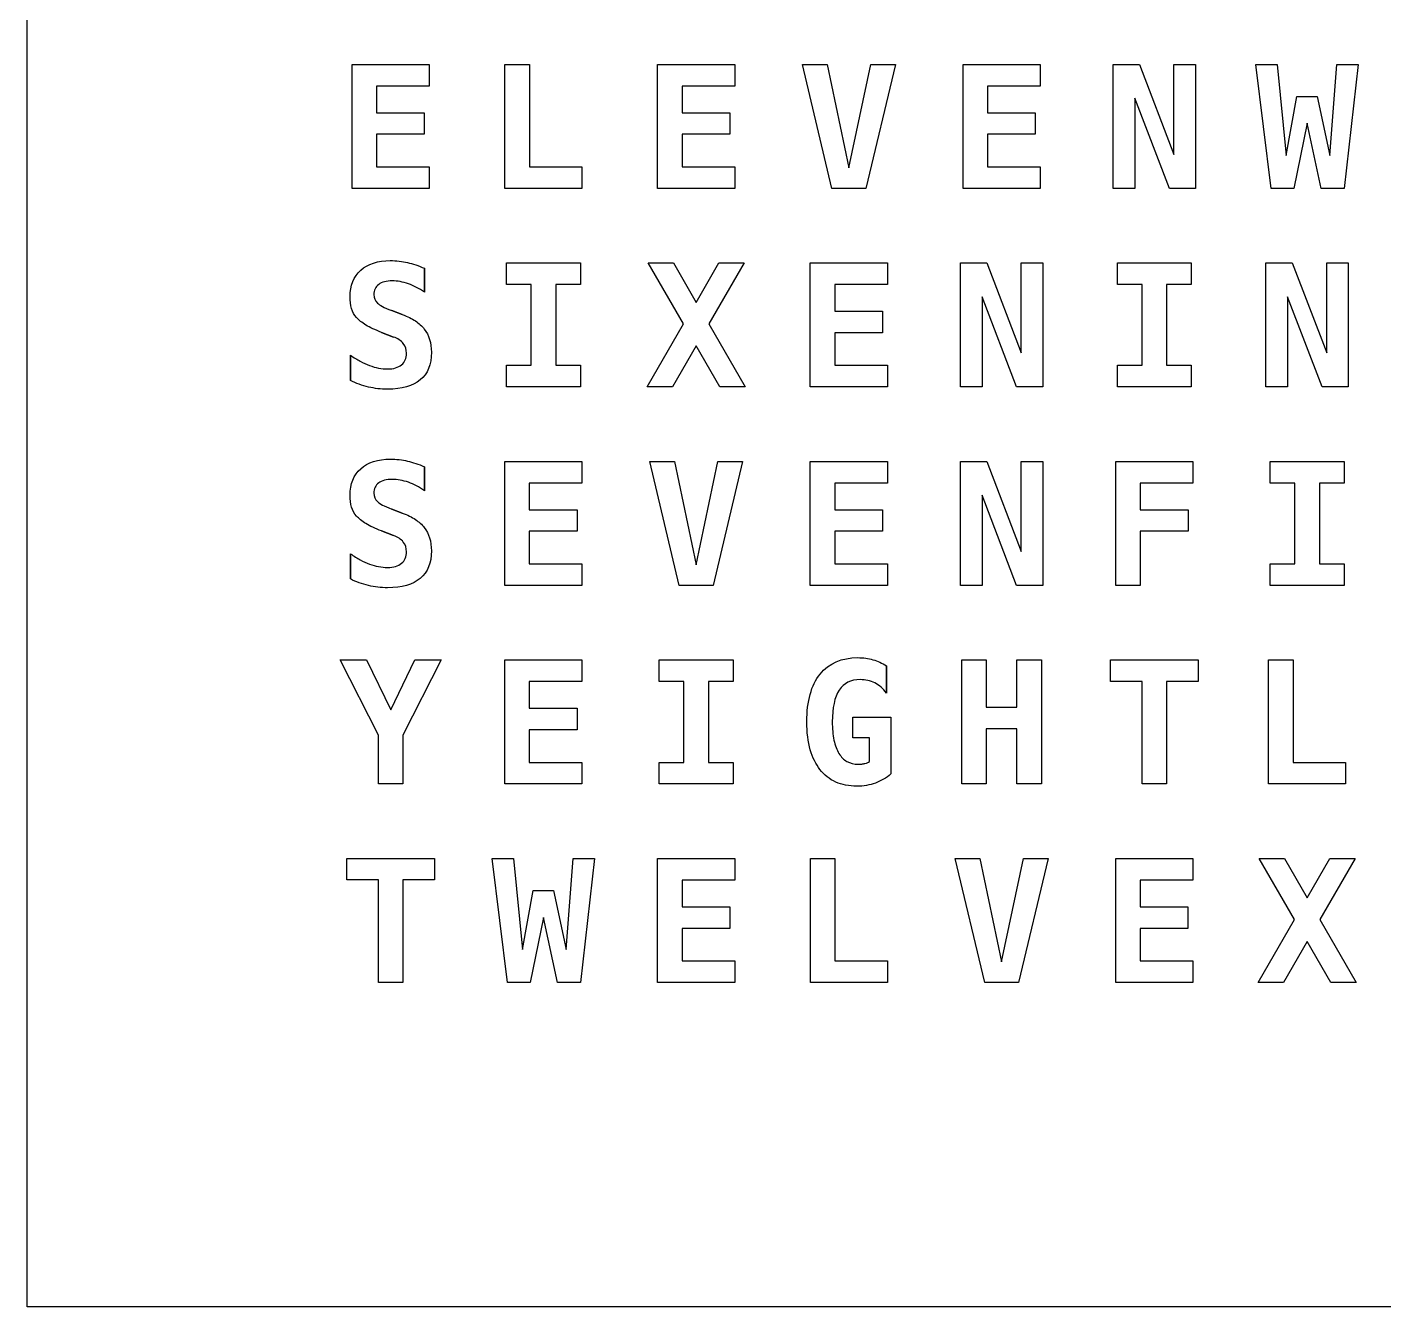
# Model space of a CAD drawing. Header units: centimetres. Extents: x -33.1 to 0, y 0 to 58.4.
# Drawn here: x -33.05 to -18.24, y 30.47 to 44.44 of the extents above; entities that cross this region are included whole.
import ezdxf

# ---------------------------------------------------------------- set-up
doc = ezdxf.new("R2010")
doc.units = ezdxf.units.CM
doc.header["$MEASUREMENT"] = 0
doc.layers.add('clean_face v1_face2', color=7, linetype='Continuous')

msp = doc.modelspace()

# ---------------------------------------------------------------- linework, layer by layer
at = {"layer": 'clean_face v1_face2'}
for p, q in [((-33.051, 30.475), (-33.051, 58.415)), ((-29.504, 44.038), (-28.662, 44.038)), ((-29.504, 42.685), (-29.504, 44.038)), ((-28.662, 44.038), (-28.662, 43.802)), ((-27.836, 44.038), (-27.568, 44.038)), ((-27.836, 42.685), (-27.836, 44.038)), ((-27.568, 44.038), (-27.568, 42.92)), ((-26.17, 42.685), (-26.17, 44.038)), ((-26.17, 44.038), (-25.328, 44.038)), ((-25.328, 44.038), (-25.328, 43.802)), ((-24.267, 42.685), (-24.589, 44.038)), ((-24.589, 44.038), (-24.32, 44.038)), ((-24.32, 44.038), (-24.082, 42.908)), ((-24.082, 42.908), (-23.844, 44.038)), ((-23.575, 44.038), (-23.897, 42.685)), ((-23.844, 44.038), (-23.575, 44.038)), ((-22.836, 44.038), (-21.994, 44.038)), ((-22.836, 42.685), (-22.836, 44.038)), ((-21.994, 44.038), (-21.994, 43.802)), ((-21.198, 44.038), (-20.911, 44.038)), ((-21.198, 42.685), (-21.198, 44.038)), ((-20.911, 44.038), (-20.534, 43.055)), ((-20.534, 44.038), (-20.298, 44.038)), ((-20.534, 43.055), (-20.534, 44.038)), ((-20.298, 44.038), (-20.298, 42.685)), ((-19.64, 44.038), (-19.406, 44.038)), ((-19.473, 42.685), (-19.64, 44.038)), ((-19.406, 44.038), (-19.309, 43.045)), ((-18.834, 43.045), (-18.758, 44.038)), ((-18.758, 44.038), (-18.522, 44.038)), ((-18.522, 44.038), (-18.678, 42.685)), ((-29.237, 43.802), (-29.237, 43.51)), ((-28.662, 43.802), (-29.237, 43.802)), ((-25.903, 43.802), (-25.903, 43.51)), ((-25.328, 43.802), (-25.903, 43.802)), ((-21.994, 43.802), (-22.569, 43.802)), ((-22.569, 43.802), (-22.569, 43.51)), ((-19.309, 43.045), (-19.192, 43.687)), ((-19.192, 43.687), (-18.97, 43.687)), ((-18.97, 43.687), (-18.834, 43.045)), ((-20.962, 43.668), (-20.962, 42.685)), ((-20.584, 42.685), (-20.962, 43.668)), ((-29.237, 43.51), (-28.716, 43.51)), ((-28.716, 43.51), (-28.716, 43.275)), ((-25.903, 43.51), (-25.382, 43.51)), ((-25.382, 43.51), (-25.382, 43.275)), ((-22.569, 43.51), (-22.048, 43.51)), ((-22.048, 43.51), (-22.048, 43.275)), ((-19.081, 43.395), (-19.226, 42.685)), ((-18.927, 42.685), (-19.081, 43.395)), ((-28.716, 43.275), (-29.237, 43.275)), ((-29.237, 43.275), (-29.237, 42.92)), ((-25.903, 43.275), (-25.903, 42.92)), ((-25.382, 43.275), (-25.903, 43.275)), ((-22.569, 43.275), (-22.569, 42.92)), ((-22.048, 43.275), (-22.569, 43.275)), ((-29.237, 42.92), (-28.662, 42.92)), ((-28.662, 42.92), (-28.662, 42.685)), ((-27.568, 42.92), (-26.996, 42.92)), ((-26.996, 42.92), (-26.996, 42.685)), ((-25.903, 42.92), (-25.328, 42.92)), ((-25.328, 42.92), (-25.328, 42.685)), ((-22.569, 42.92), (-21.994, 42.92)), ((-21.994, 42.92), (-21.994, 42.685)), ((-28.662, 42.685), (-29.504, 42.685)), ((-26.996, 42.685), (-27.836, 42.685)), ((-25.328, 42.685), (-26.17, 42.685)), ((-23.897, 42.685), (-24.267, 42.685)), ((-21.994, 42.685), (-22.836, 42.685)), ((-20.962, 42.685), (-21.198, 42.685)), ((-20.298, 42.685), (-20.584, 42.685)), ((-19.226, 42.685), (-19.473, 42.685)), ((-18.678, 42.685), (-18.927, 42.685)), ((-28.715, 41.812), (-28.715, 41.551)), ((-28.715, 41.551), (-28.715, 41.812)), ((-27.819, 41.871), (-27.013, 41.871)), ((-27.819, 41.635), (-27.819, 41.871)), ((-27.013, 41.871), (-27.013, 41.635)), ((-26.272, 41.871), (-25.996, 41.871)), ((-25.886, 41.205), (-26.272, 41.871)), ((-25.996, 41.871), (-25.749, 41.44)), ((-25.749, 41.44), (-25.502, 41.871)), ((-25.226, 41.871), (-25.61, 41.205)), ((-25.502, 41.871), (-25.226, 41.871)), ((-24.503, 40.518), (-24.503, 41.871)), ((-24.503, 41.871), (-23.661, 41.871)), ((-23.661, 41.871), (-23.661, 41.635)), ((-22.865, 40.518), (-22.865, 41.871)), ((-22.865, 41.871), (-22.578, 41.871)), ((-22.578, 41.871), (-22.201, 40.888)), ((-22.201, 41.871), (-21.965, 41.871)), ((-22.201, 40.888), (-22.201, 41.871)), ((-21.965, 41.871), (-21.965, 40.518)), ((-21.151, 41.635), (-21.151, 41.871)), ((-21.151, 41.871), (-20.345, 41.871)), ((-20.345, 41.871), (-20.345, 41.635)), ((-19.531, 41.871), (-19.244, 41.871)), ((-19.531, 40.518), (-19.531, 41.871)), ((-19.244, 41.871), (-18.867, 40.888)), ((-18.867, 41.871), (-18.631, 41.871)), ((-18.867, 40.888), (-18.867, 41.871)), ((-18.631, 41.871), (-18.631, 40.518)), ((-27.55, 41.635), (-27.819, 41.635)), ((-27.55, 40.753), (-27.55, 41.635)), ((-27.282, 41.635), (-27.282, 40.753)), ((-27.013, 41.635), (-27.282, 41.635)), ((-24.236, 41.635), (-24.236, 41.343)), ((-23.661, 41.635), (-24.236, 41.635)), ((-20.882, 41.635), (-21.151, 41.635)), ((-20.882, 40.753), (-20.882, 41.635)), ((-20.345, 41.635), (-20.614, 41.635)), ((-20.614, 41.635), (-20.614, 40.753)), ((-22.629, 41.501), (-22.629, 40.518)), ((-22.251, 40.518), (-22.629, 41.501)), ((-18.917, 40.518), (-19.295, 41.501)), ((-19.295, 41.501), (-19.295, 40.518)), ((-29.071, 41.351), (-28.956, 41.307)), ((-28.956, 41.307), (-29.071, 41.351)), ((-24.236, 41.343), (-23.715, 41.343)), ((-23.715, 41.343), (-23.715, 41.108)), ((-26.283, 40.518), (-25.886, 41.205)), ((-25.61, 41.205), (-25.215, 40.518)), ((-29.051, 41.062), (-29.182, 41.112)), ((-29.182, 41.112), (-29.051, 41.062)), ((-23.715, 41.108), (-24.236, 41.108)), ((-24.236, 41.108), (-24.236, 40.753)), ((-25.749, 40.965), (-26.007, 40.518)), ((-25.491, 40.518), (-25.749, 40.965)), ((-29.522, 40.864), (-29.522, 40.588)), ((-29.522, 40.588), (-29.522, 40.864)), ((-27.819, 40.753), (-27.55, 40.753)), ((-27.819, 40.518), (-27.819, 40.753)), ((-27.282, 40.753), (-27.013, 40.753)), ((-27.013, 40.753), (-27.013, 40.518)), ((-24.236, 40.753), (-23.661, 40.753)), ((-23.661, 40.753), (-23.661, 40.518)), ((-21.151, 40.518), (-21.151, 40.753)), ((-21.151, 40.753), (-20.882, 40.753)), ((-20.614, 40.753), (-20.345, 40.753)), ((-20.345, 40.753), (-20.345, 40.518)), ((-27.013, 40.518), (-27.819, 40.518)), ((-26.007, 40.518), (-26.283, 40.518)), ((-25.215, 40.518), (-25.491, 40.518)), ((-23.661, 40.518), (-24.503, 40.518)), ((-22.629, 40.518), (-22.865, 40.518)), ((-21.965, 40.518), (-22.251, 40.518)), ((-20.345, 40.518), (-21.151, 40.518)), ((-19.295, 40.518), (-19.531, 40.518)), ((-18.631, 40.518), (-18.917, 40.518)), ((-27.837, 38.351), (-27.837, 39.704)), ((-27.837, 39.704), (-26.995, 39.704)), ((-26.995, 39.704), (-26.995, 39.468)), ((-25.934, 38.351), (-26.256, 39.704)), ((-26.256, 39.704), (-25.987, 39.704)), ((-25.987, 39.704), (-25.749, 38.574)), ((-25.749, 38.574), (-25.511, 39.704)), ((-25.242, 39.704), (-25.564, 38.351)), ((-25.511, 39.704), (-25.242, 39.704)), ((-24.503, 39.704), (-23.661, 39.704)), ((-24.503, 38.351), (-24.503, 39.704)), ((-23.661, 39.704), (-23.661, 39.468)), ((-22.865, 38.351), (-22.865, 39.704)), ((-22.865, 39.704), (-22.578, 39.704)), ((-22.578, 39.704), (-22.201, 38.721)), ((-22.201, 38.721), (-22.201, 39.704)), ((-22.201, 39.704), (-21.965, 39.704)), ((-21.965, 39.704), (-21.965, 38.351)), ((-21.169, 39.704), (-20.327, 39.704)), ((-21.169, 38.351), (-21.169, 39.704)), ((-20.327, 39.704), (-20.327, 39.468)), ((-19.484, 39.704), (-18.678, 39.704)), ((-19.484, 39.468), (-19.484, 39.704)), ((-18.678, 39.704), (-18.678, 39.468)), ((-28.715, 39.384), (-28.715, 39.645)), ((-28.715, 39.645), (-28.715, 39.384)), ((-26.995, 39.468), (-27.57, 39.468)), ((-27.57, 39.468), (-27.57, 39.176)), ((-24.236, 39.468), (-24.236, 39.176)), ((-23.661, 39.468), (-24.236, 39.468)), ((-20.902, 39.468), (-20.902, 39.176)), ((-20.327, 39.468), (-20.902, 39.468)), ((-19.215, 39.468), (-19.484, 39.468)), ((-19.215, 38.586), (-19.215, 39.468)), ((-18.678, 39.468), (-18.947, 39.468)), ((-18.947, 39.468), (-18.947, 38.586)), ((-22.629, 39.334), (-22.629, 38.351)), ((-22.251, 38.351), (-22.629, 39.334)), ((-28.956, 39.14), (-29.071, 39.184)), ((-29.071, 39.184), (-28.956, 39.14)), ((-27.57, 39.176), (-27.049, 39.176)), ((-27.049, 39.176), (-27.049, 38.941)), ((-24.236, 39.176), (-23.715, 39.176)), ((-23.715, 39.176), (-23.715, 38.941)), ((-20.902, 39.176), (-20.378, 39.176)), ((-20.378, 39.176), (-20.378, 38.941)), ((-29.051, 38.895), (-29.182, 38.945)), ((-29.182, 38.945), (-29.051, 38.895)), ((-27.57, 38.941), (-27.57, 38.586)), ((-27.049, 38.941), (-27.57, 38.941)), ((-24.236, 38.941), (-24.236, 38.586)), ((-23.715, 38.941), (-24.236, 38.941)), ((-20.902, 38.941), (-20.902, 38.351)), ((-20.378, 38.941), (-20.902, 38.941)), ((-29.522, 38.697), (-29.522, 38.421)), ((-29.522, 38.421), (-29.522, 38.697)), ((-27.57, 38.586), (-26.995, 38.586)), ((-26.995, 38.586), (-26.995, 38.351)), ((-24.236, 38.586), (-23.661, 38.586)), ((-23.661, 38.586), (-23.661, 38.351)), ((-19.484, 38.586), (-19.215, 38.586)), ((-19.484, 38.351), (-19.484, 38.586)), ((-18.947, 38.586), (-18.678, 38.586)), ((-18.678, 38.586), (-18.678, 38.351)), ((-26.995, 38.351), (-27.837, 38.351)), ((-25.564, 38.351), (-25.934, 38.351)), ((-23.661, 38.351), (-24.503, 38.351)), ((-22.629, 38.351), (-22.865, 38.351)), ((-21.965, 38.351), (-22.251, 38.351)), ((-20.902, 38.351), (-21.169, 38.351)), ((-18.678, 38.351), (-19.484, 38.351)), ((-29.634, 37.537), (-29.346, 37.537)), ((-29.217, 36.717), (-29.634, 37.537)), ((-29.346, 37.537), (-29.083, 36.993)), ((-29.083, 36.993), (-28.82, 37.537)), ((-28.532, 37.537), (-28.949, 36.717)), ((-28.82, 37.537), (-28.532, 37.537)), ((-27.837, 37.537), (-26.995, 37.537)), ((-27.837, 36.184), (-27.837, 37.537)), ((-26.995, 37.537), (-26.995, 37.301)), ((-26.152, 37.301), (-26.152, 37.537)), ((-26.152, 37.537), (-25.346, 37.537)), ((-25.346, 37.537), (-25.346, 37.301)), ((-23.671, 37.176), (-23.671, 37.472)), ((-23.671, 37.472), (-23.671, 37.176)), ((-22.849, 37.537), (-22.582, 37.537)), ((-22.849, 36.184), (-22.849, 37.537)), ((-22.582, 37.537), (-22.582, 37.021)), ((-22.248, 37.021), (-22.248, 37.537)), ((-22.248, 37.537), (-21.98, 37.537)), ((-21.98, 37.537), (-21.98, 36.184)), ((-21.225, 37.303), (-21.225, 37.537)), ((-21.225, 37.537), (-20.271, 37.537)), ((-20.271, 37.537), (-20.271, 37.303)), ((-19.501, 37.537), (-19.233, 37.537)), ((-19.501, 36.184), (-19.501, 37.537)), ((-19.233, 37.537), (-19.233, 36.419)), ((-27.57, 37.301), (-27.57, 37.009)), ((-26.995, 37.301), (-27.57, 37.301)), ((-25.883, 37.301), (-26.152, 37.301)), ((-25.883, 36.419), (-25.883, 37.301)), ((-25.615, 37.301), (-25.615, 36.419)), ((-25.346, 37.301), (-25.615, 37.301)), ((-20.882, 37.303), (-21.225, 37.303)), ((-20.882, 36.184), (-20.882, 37.303)), ((-20.271, 37.303), (-20.614, 37.303)), ((-20.614, 37.303), (-20.614, 36.184)), ((-22.582, 37.021), (-22.248, 37.021)), ((-27.57, 37.009), (-27.049, 37.009)), ((-27.049, 37.009), (-27.049, 36.774)), ((-24.04, 36.688), (-24.04, 36.912)), ((-24.04, 36.912), (-23.623, 36.912)), ((-23.623, 36.912), (-23.623, 36.293)), ((-27.57, 36.774), (-27.57, 36.419)), ((-27.049, 36.774), (-27.57, 36.774)), ((-22.248, 36.786), (-22.582, 36.786)), ((-22.582, 36.786), (-22.582, 36.184)), ((-22.248, 36.184), (-22.248, 36.786)), ((-29.217, 36.184), (-29.217, 36.717)), ((-28.949, 36.717), (-28.949, 36.184)), ((-23.857, 36.688), (-24.04, 36.688)), ((-23.857, 36.429), (-23.857, 36.688)), ((-27.57, 36.419), (-26.995, 36.419)), ((-26.995, 36.419), (-26.995, 36.184)), ((-26.152, 36.184), (-26.152, 36.419)), ((-26.152, 36.419), (-25.883, 36.419)), ((-25.615, 36.419), (-25.346, 36.419)), ((-25.346, 36.419), (-25.346, 36.184)), ((-19.233, 36.419), (-18.661, 36.419)), ((-18.661, 36.419), (-18.661, 36.184)), ((-28.949, 36.184), (-29.217, 36.184)), ((-26.995, 36.184), (-27.837, 36.184)), ((-25.346, 36.184), (-26.152, 36.184)), ((-22.582, 36.184), (-22.849, 36.184)), ((-21.98, 36.184), (-22.248, 36.184)), ((-20.614, 36.184), (-20.882, 36.184)), ((-18.661, 36.184), (-19.501, 36.184)), ((-29.56, 35.37), (-28.606, 35.37)), ((-29.56, 35.136), (-29.56, 35.37)), ((-28.606, 35.37), (-28.606, 35.136)), ((-27.975, 35.37), (-27.741, 35.37)), ((-27.808, 34.017), (-27.975, 35.37)), ((-27.741, 35.37), (-27.644, 34.377)), ((-27.169, 34.377), (-27.093, 35.37)), ((-27.093, 35.37), (-26.857, 35.37)), ((-26.857, 35.37), (-27.013, 34.017)), ((-26.17, 34.017), (-26.17, 35.37)), ((-26.17, 35.37), (-25.328, 35.37)), ((-25.328, 35.37), (-25.328, 35.134)), ((-24.502, 35.37), (-24.234, 35.37)), ((-24.502, 34.017), (-24.502, 35.37)), ((-24.234, 35.37), (-24.234, 34.252)), ((-22.922, 35.37), (-22.653, 35.37)), ((-22.6, 34.017), (-22.922, 35.37)), ((-22.653, 35.37), (-22.415, 34.24)), ((-22.415, 34.24), (-22.177, 35.37)), ((-21.908, 35.37), (-22.23, 34.017)), ((-22.177, 35.37), (-21.908, 35.37)), ((-21.169, 34.017), (-21.169, 35.37)), ((-21.169, 35.37), (-20.327, 35.37)), ((-20.327, 35.37), (-20.327, 35.134)), ((-19.604, 35.37), (-19.328, 35.37)), ((-19.218, 34.704), (-19.604, 35.37)), ((-19.328, 35.37), (-19.081, 34.939)), ((-19.081, 34.939), (-18.834, 35.37)), ((-18.558, 35.37), (-18.942, 34.704)), ((-18.834, 35.37), (-18.558, 35.37)), ((-29.217, 35.136), (-29.56, 35.136)), ((-29.217, 34.017), (-29.217, 35.136)), ((-28.949, 35.136), (-28.949, 34.017)), ((-28.606, 35.136), (-28.949, 35.136)), ((-25.903, 35.134), (-25.903, 34.842)), ((-25.328, 35.134), (-25.903, 35.134)), ((-20.327, 35.134), (-20.902, 35.134)), ((-20.902, 35.134), (-20.902, 34.842)), ((-27.644, 34.377), (-27.527, 35.019)), ((-27.527, 35.019), (-27.305, 35.019)), ((-27.305, 35.019), (-27.169, 34.377)), ((-25.903, 34.842), (-25.382, 34.842)), ((-25.382, 34.842), (-25.382, 34.607)), ((-20.902, 34.842), (-20.381, 34.842)), ((-20.381, 34.842), (-20.381, 34.607)), ((-27.416, 34.727), (-27.561, 34.017)), ((-27.262, 34.017), (-27.416, 34.727)), ((-19.615, 34.017), (-19.218, 34.704)), ((-18.942, 34.704), (-18.547, 34.017)), ((-25.382, 34.607), (-25.903, 34.607)), ((-25.903, 34.607), (-25.903, 34.252)), ((-20.902, 34.607), (-20.902, 34.252)), ((-20.381, 34.607), (-20.902, 34.607)), ((-19.081, 34.464), (-19.339, 34.017)), ((-18.823, 34.017), (-19.081, 34.464)), ((-25.903, 34.252), (-25.328, 34.252)), ((-25.328, 34.252), (-25.328, 34.017)), ((-24.234, 34.252), (-23.662, 34.252)), ((-23.662, 34.252), (-23.662, 34.017)), ((-20.902, 34.252), (-20.327, 34.252)), ((-20.327, 34.252), (-20.327, 34.017)), ((-28.949, 34.017), (-29.217, 34.017)), ((-27.561, 34.017), (-27.808, 34.017)), ((-27.013, 34.017), (-27.262, 34.017)), ((-25.328, 34.017), (-26.17, 34.017)), ((-23.662, 34.017), (-24.502, 34.017)), ((-22.23, 34.017), (-22.6, 34.017)), ((-20.327, 34.017), (-21.169, 34.017)), ((-19.339, 34.017), (-19.615, 34.017)), ((-18.547, 34.017), (-18.823, 34.017)), ((-5.111, 30.475), (-33.051, 30.475))]:
    msp.add_line(p, q, dxfattribs=at)
for points in [[(-29.527, 41.502), (-29.527, 41.625), (-29.488, 41.722), (-29.41, 41.791)], [(-29.41, 41.791), (-29.331, 41.861), (-29.223, 41.896), (-29.087, 41.896)], [(-29.087, 41.896), (-29.055, 41.896), (-29.022, 41.894), (-28.99, 41.891)], [(-28.99, 41.891), (-28.958, 41.887), (-28.928, 41.882), (-28.899, 41.875)], [(-28.899, 41.875), (-28.871, 41.869), (-28.841, 41.86), (-28.809, 41.849)], [(-28.809, 41.849), (-28.778, 41.839), (-28.746, 41.826), (-28.715, 41.812)], [(-29.214, 41.636), (-29.248, 41.61), (-29.266, 41.573), (-29.266, 41.525)], [(-29.066, 41.675), (-29.131, 41.675), (-29.18, 41.662), (-29.214, 41.636)], [(-28.89, 41.643), (-28.949, 41.664), (-29.008, 41.675), (-29.066, 41.675)], [(-28.715, 41.551), (-28.771, 41.591), (-28.83, 41.622), (-28.89, 41.643)], [(-29.456, 41.274), (-29.504, 41.33), (-29.527, 41.406), (-29.527, 41.502)], [(-29.266, 41.525), (-29.266, 41.488), (-29.253, 41.457), (-29.228, 41.432)], [(-29.228, 41.432), (-29.215, 41.42), (-29.197, 41.408), (-29.174, 41.395)], [(-29.174, 41.395), (-29.15, 41.382), (-29.116, 41.367), (-29.071, 41.351)], [(-29.353, 41.192), (-29.398, 41.219), (-29.432, 41.247), (-29.456, 41.274)], [(-29.182, 41.112), (-29.252, 41.139), (-29.309, 41.166), (-29.353, 41.192)], [(-28.956, 41.307), (-28.9, 41.286), (-28.853, 41.263), (-28.813, 41.237)], [(-28.813, 41.237), (-28.774, 41.211), (-28.742, 41.182), (-28.716, 41.149)], [(-28.992, 41.032), (-29.009, 41.044), (-29.029, 41.054), (-29.051, 41.062)], [(-28.946, 40.991), (-28.958, 41.007), (-28.974, 41.02), (-28.992, 41.032)], [(-28.716, 41.149), (-28.664, 41.084), (-28.639, 40.999), (-28.639, 40.895)], [(-28.964, 40.759), (-28.928, 40.789), (-28.91, 40.831), (-28.91, 40.884)], [(-28.91, 40.884), (-28.91, 40.925), (-28.922, 40.961), (-28.946, 40.991)], [(-28.639, 40.895), (-28.639, 40.761), (-28.679, 40.661), (-28.76, 40.594)], [(-29.522, 40.864), (-29.485, 40.837), (-29.449, 40.815), (-29.416, 40.797)], [(-29.416, 40.797), (-29.383, 40.779), (-29.349, 40.763), (-29.315, 40.751)], [(-29.315, 40.751), (-29.247, 40.726), (-29.182, 40.714), (-29.119, 40.714)], [(-29.119, 40.714), (-29.084, 40.714), (-29.055, 40.717), (-29.029, 40.725)], [(-29.029, 40.725), (-29.004, 40.732), (-28.982, 40.744), (-28.964, 40.759)], [(-29.326, 40.516), (-29.395, 40.532), (-29.46, 40.556), (-29.522, 40.588)], [(-28.76, 40.594), (-28.842, 40.526), (-28.96, 40.492), (-29.117, 40.492)], [(-29.223, 40.498), (-29.257, 40.502), (-29.292, 40.508), (-29.326, 40.516)], [(-29.117, 40.492), (-29.153, 40.492), (-29.189, 40.494), (-29.223, 40.498)], [(-29.41, 39.624), (-29.331, 39.694), (-29.223, 39.729), (-29.087, 39.729)], [(-29.087, 39.729), (-29.055, 39.729), (-29.022, 39.727), (-28.99, 39.724)], [(-28.99, 39.724), (-28.958, 39.72), (-28.928, 39.715), (-28.899, 39.708)], [(-28.899, 39.708), (-28.871, 39.702), (-28.841, 39.693), (-28.809, 39.682)], [(-29.527, 39.335), (-29.527, 39.458), (-29.488, 39.555), (-29.41, 39.624)], [(-28.809, 39.682), (-28.778, 39.672), (-28.746, 39.659), (-28.715, 39.645)], [(-29.214, 39.469), (-29.248, 39.443), (-29.266, 39.406), (-29.266, 39.358)], [(-29.066, 39.508), (-29.131, 39.508), (-29.18, 39.495), (-29.214, 39.469)], [(-28.89, 39.476), (-28.949, 39.497), (-29.008, 39.508), (-29.066, 39.508)], [(-28.715, 39.384), (-28.771, 39.424), (-28.83, 39.455), (-28.89, 39.476)], [(-29.456, 39.107), (-29.504, 39.163), (-29.527, 39.239), (-29.527, 39.335)], [(-29.266, 39.358), (-29.266, 39.321), (-29.253, 39.29), (-29.228, 39.265)], [(-29.228, 39.265), (-29.215, 39.253), (-29.197, 39.241), (-29.174, 39.228)], [(-29.353, 39.025), (-29.398, 39.052), (-29.432, 39.08), (-29.456, 39.107)], [(-29.174, 39.228), (-29.15, 39.215), (-29.116, 39.2), (-29.071, 39.184)], [(-28.956, 39.14), (-28.9, 39.119), (-28.853, 39.096), (-28.813, 39.07)], [(-29.182, 38.945), (-29.252, 38.972), (-29.309, 38.999), (-29.353, 39.025)], [(-28.813, 39.07), (-28.774, 39.044), (-28.742, 39.015), (-28.716, 38.982)], [(-28.716, 38.982), (-28.664, 38.917), (-28.639, 38.832), (-28.639, 38.728)], [(-28.992, 38.865), (-29.009, 38.877), (-29.029, 38.887), (-29.051, 38.895)], [(-28.946, 38.824), (-28.958, 38.84), (-28.974, 38.853), (-28.992, 38.865)], [(-28.91, 38.717), (-28.91, 38.758), (-28.922, 38.794), (-28.946, 38.824)], [(-29.522, 38.697), (-29.485, 38.67), (-29.449, 38.648), (-29.416, 38.63)], [(-28.964, 38.592), (-28.928, 38.622), (-28.91, 38.664), (-28.91, 38.717)], [(-28.639, 38.728), (-28.639, 38.594), (-28.679, 38.494), (-28.76, 38.427)], [(-29.416, 38.63), (-29.383, 38.612), (-29.349, 38.596), (-29.315, 38.584)], [(-29.315, 38.584), (-29.247, 38.559), (-29.182, 38.547), (-29.119, 38.547)], [(-29.119, 38.547), (-29.084, 38.547), (-29.055, 38.55), (-29.029, 38.558)], [(-29.029, 38.558), (-29.004, 38.565), (-28.982, 38.577), (-28.964, 38.592)], [(-29.326, 38.349), (-29.395, 38.365), (-29.46, 38.389), (-29.522, 38.421)], [(-28.76, 38.427), (-28.842, 38.359), (-28.96, 38.325), (-29.117, 38.325)], [(-29.223, 38.331), (-29.257, 38.335), (-29.292, 38.341), (-29.326, 38.349)], [(-29.117, 38.325), (-29.153, 38.325), (-29.189, 38.327), (-29.223, 38.331)], [(-24.396, 37.382), (-24.299, 37.502), (-24.162, 37.562), (-23.984, 37.562)], [(-23.984, 37.562), (-23.953, 37.562), (-23.924, 37.56), (-23.898, 37.557)], [(-23.898, 37.557), (-23.872, 37.553), (-23.845, 37.547), (-23.819, 37.539)], [(-23.819, 37.539), (-23.767, 37.524), (-23.718, 37.502), (-23.671, 37.472)], [(-24.505, 37.161), (-24.481, 37.248), (-24.445, 37.321), (-24.396, 37.382)], [(-23.959, 37.322), (-24.061, 37.322), (-24.137, 37.284), (-24.188, 37.208)], [(-23.8, 37.286), (-23.848, 37.31), (-23.901, 37.322), (-23.959, 37.322)], [(-24.188, 37.208), (-24.238, 37.13), (-24.263, 37.015), (-24.263, 36.862)], [(-23.671, 37.176), (-23.709, 37.224), (-23.751, 37.261), (-23.8, 37.286)], [(-24.541, 36.862), (-24.541, 36.974), (-24.529, 37.074), (-24.505, 37.161)], [(-24.503, 36.556), (-24.528, 36.642), (-24.541, 36.744), (-24.541, 36.862)], [(-24.263, 36.862), (-24.263, 36.786), (-24.257, 36.72), (-24.245, 36.662)], [(-24.245, 36.662), (-24.233, 36.604), (-24.214, 36.555), (-24.19, 36.515)], [(-24.398, 36.341), (-24.443, 36.399), (-24.478, 36.47), (-24.503, 36.556)], [(-24.19, 36.515), (-24.167, 36.478), (-24.138, 36.449), (-24.104, 36.429)], [(-24.104, 36.429), (-24.069, 36.409), (-24.027, 36.399), (-23.978, 36.399)], [(-23.877, 36.417), (-23.87, 36.42), (-23.863, 36.425), (-23.857, 36.429)], [(-24.226, 36.204), (-24.293, 36.235), (-24.351, 36.28), (-24.398, 36.341)], [(-23.978, 36.399), (-23.966, 36.399), (-23.954, 36.399), (-23.941, 36.4)], [(-23.941, 36.4), (-23.928, 36.402), (-23.917, 36.404), (-23.907, 36.407)], [(-23.907, 36.407), (-23.893, 36.41), (-23.883, 36.413), (-23.877, 36.417)], [(-23.623, 36.293), (-23.674, 36.249), (-23.73, 36.216), (-23.792, 36.193)], [(-23.995, 36.158), (-24.081, 36.158), (-24.158, 36.174), (-24.226, 36.204)], [(-23.889, 36.167), (-23.921, 36.161), (-23.957, 36.158), (-23.995, 36.158)], [(-23.792, 36.193), (-23.824, 36.181), (-23.856, 36.173), (-23.889, 36.167)]]:
    msp.add_open_spline(points, degree=3, dxfattribs=at)

doc.saveas('drawing.dxf')
